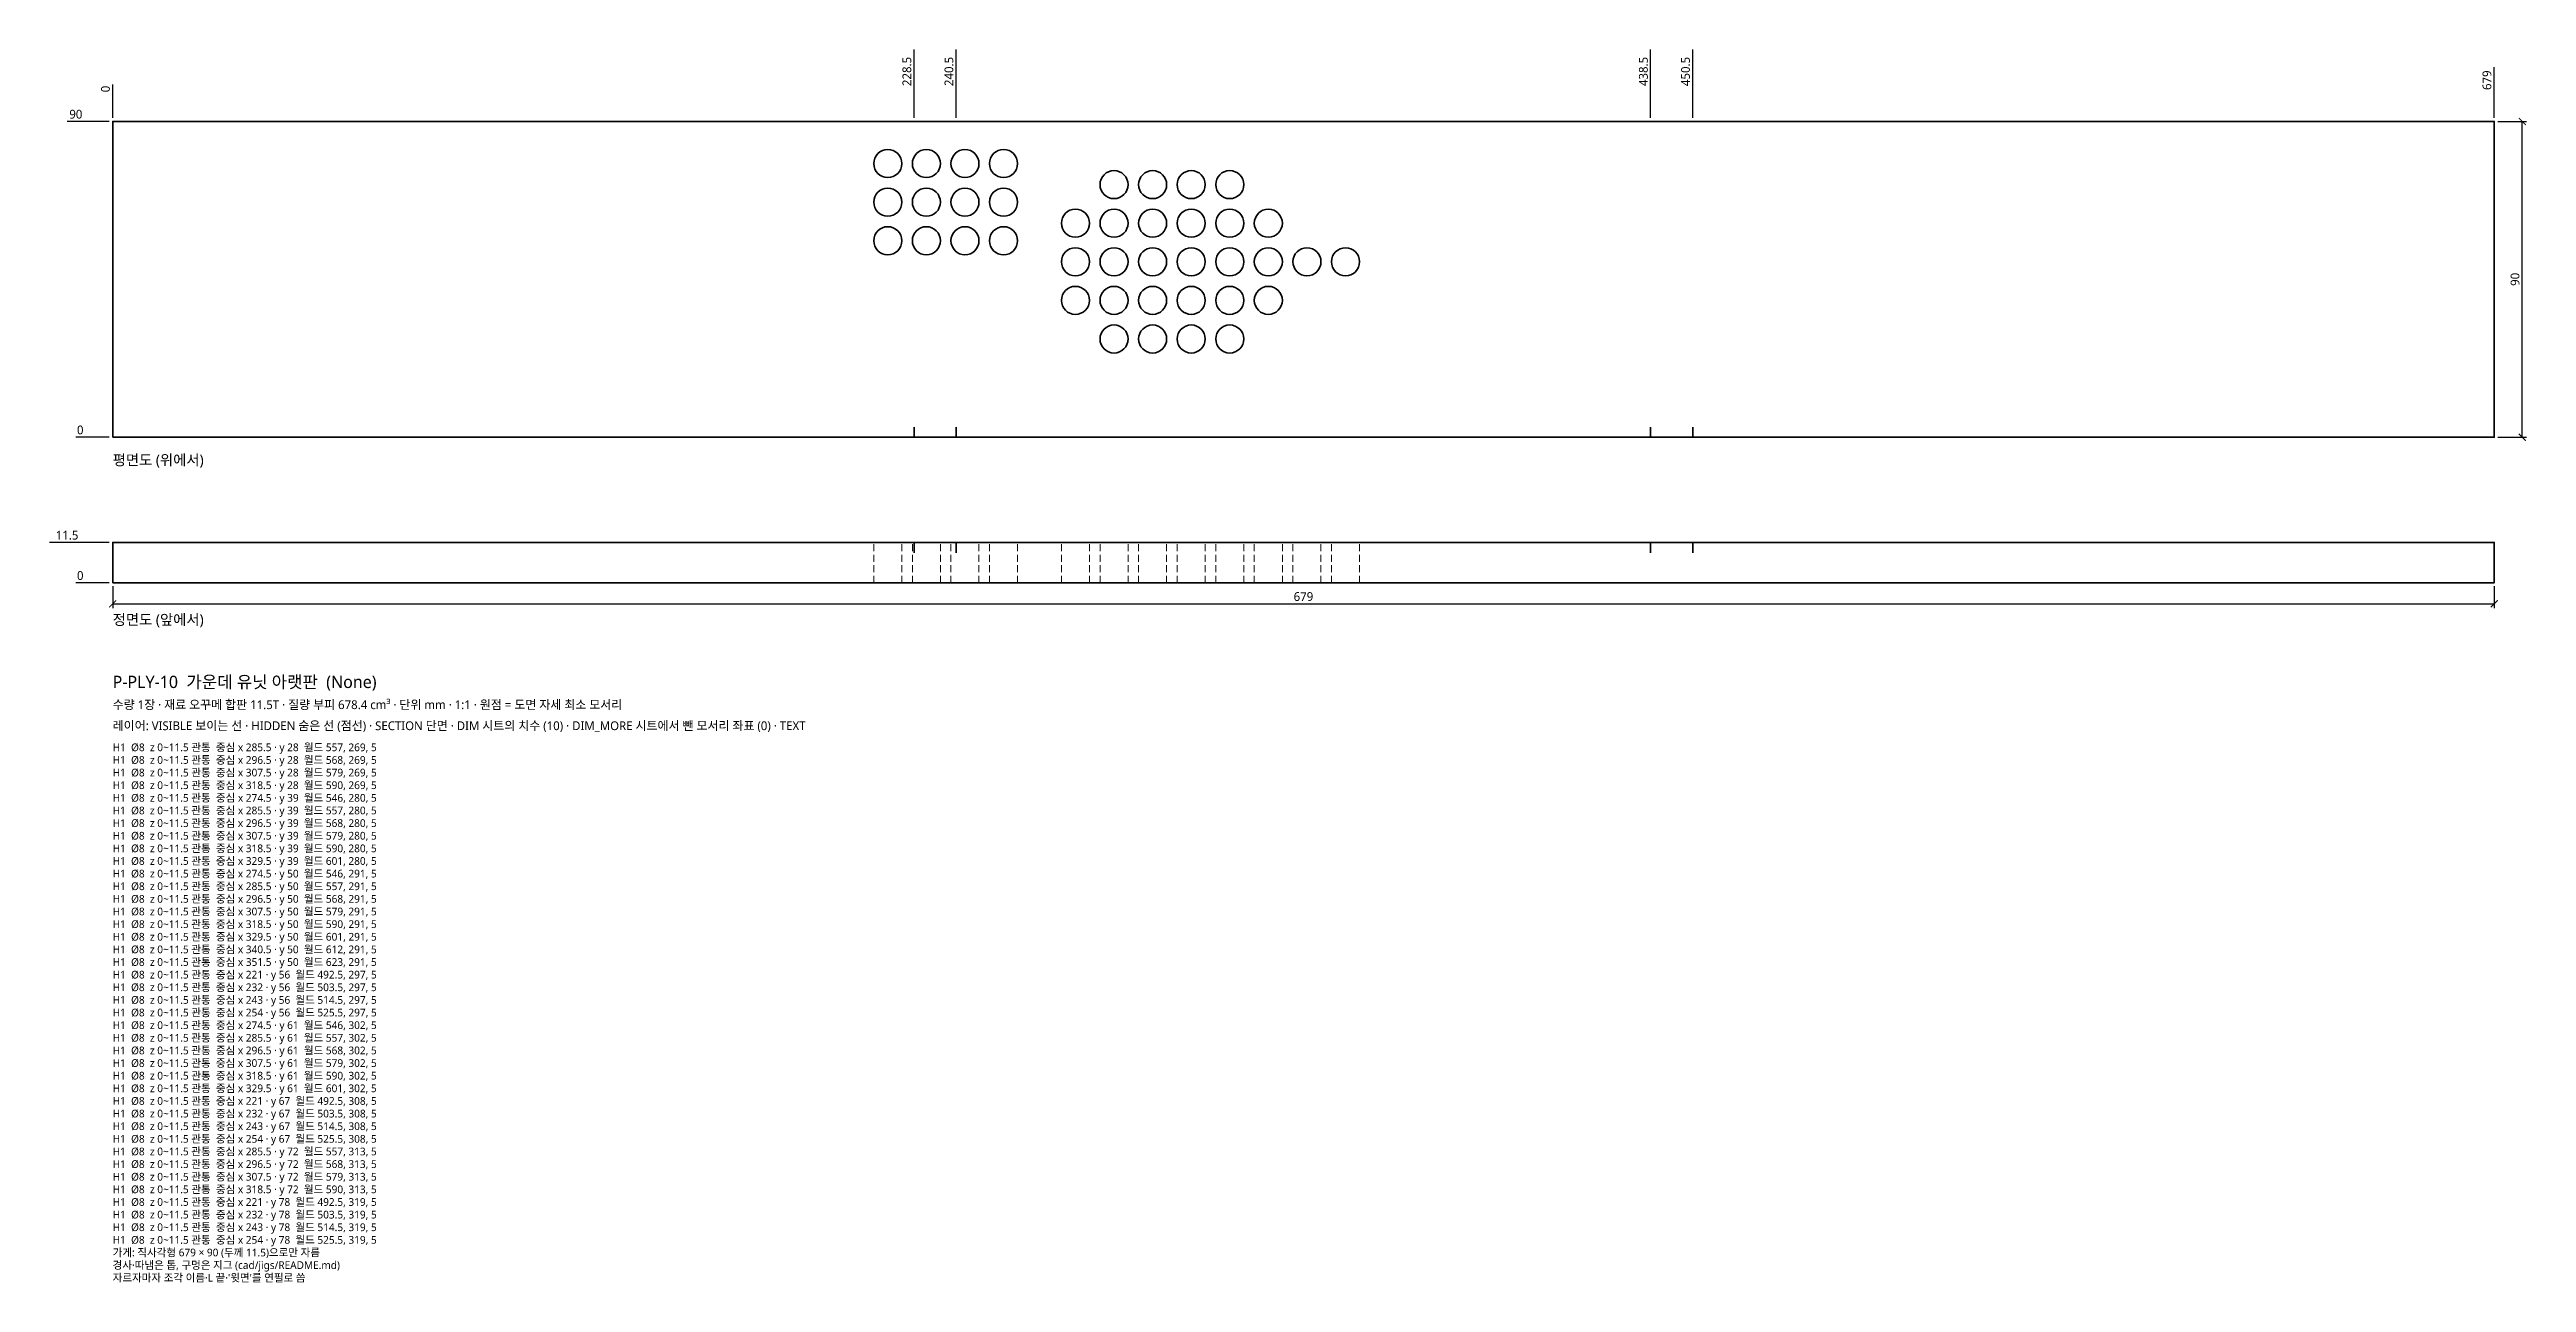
# Model space of a CAD drawing. Header units: millimetres. Extents: x -739 to 1518, y -199 to 152.
# Drawn here: x -18 to 688, y -199 to 152 of the extents above; entities that cross this region are included whole.
import ezdxf

# ---------------------------------------------------------------- set-up
doc = ezdxf.new("R2010")
doc.units = ezdxf.units.MM
doc.linetypes.add('HIDDEN', pattern=[3, 2, -1])
for name, color, linetype, lineweight in [('DIM', 4, 'CONTINUOUS', 13), ('HIDDEN', 8, 'HIDDEN', 18), ('TEXT', 7, 'CONTINUOUS', 18), ('VISIBLE', 7, 'CONTINUOUS', 35)]:
    doc.layers.add(name, color=color, linetype=linetype, lineweight=lineweight)
doc.styles.add('KR', font='malgun.ttf')
doc.dimstyles.new('TOCCATA', dxfattribs={"dimtxt": 2.5, "dimasz": 2, "dimexe": 1.2, "dimexo": 1, "dimgap": 0.8, "dimtad": 1, "dimdsep": 46, "dimtxsty": 'KR', "dimblk": 'ARCHTICK', "dimcen": 2.5, "dimazin": 3, "dimtfac": 0.5, "dimtmove": 2, "dimatfit": 3})

# ---------------------------------------------------------------- blocks, each defined once
blk = doc.blocks.new('_ARCHTICK')
at = {"color": 0, "linetype": 'BYBLOCK', "const_width": 0.15}
blk.add_lwpolyline([(-0.5, -0.5), (0.5, 0.5)], dxfattribs=at)

msp = doc.modelspace()

# ---------------------------------------------------------------- linework, layer by layer
at = {"layer": 'HIDDEN'}
for points in [[(217, 0), (217, 11.5)], [(225, 0), (225, 11.5)], [(228, 0), (228, 11.5)], [(236, 0), (236, 11.5)], [(239, 0), (239, 11.5)], [(247, 0), (247, 11.5)], [(250, 0), (250, 11.5)], [(258, 0), (258, 11.5)], [(270.5, 0), (270.5, 11.5)], [(278.5, 0), (278.5, 11.5)], [(281.5, 0), (281.5, 11.5)], [(289.5, 0), (289.5, 11.5)], [(292.5, 0), (292.5, 11.5)], [(300.5, 0), (300.5, 11.5)], [(303.5, 0), (303.5, 11.5)], [(311.5, 0), (311.5, 11.5)], [(314.5, 0), (314.5, 11.5)], [(322.5, 0), (322.5, 11.5)], [(325.5, 0), (325.5, 11.5)], [(333.5, 0), (333.5, 11.5)], [(336.5, 0), (336.5, 11.5)], [(344.5, 0), (344.5, 11.5)], [(347.5, 0), (347.5, 11.5)], [(355.5, 0), (355.5, 11.5)]]:
    msp.add_lwpolyline(points, dxfattribs=at)
at = {"layer": 'VISIBLE'}
for points in [[(0, 41.5), (0, 131.5), (679, 131.5), (679, 41.5), (0, 41.5)], [(228.5, 41.5), (228.5, 44.39)], [(240.5, 41.5), (240.5, 44.39)], [(438.5, 41.5), (438.5, 44.39)], [(450.5, 41.5), (450.5, 44.39)], [(0, 0), (0, 11.5), (679, 11.5), (679, 0), (0, 0)], [(228.5, 8.5), (228.5, 11.5)], [(240.5, 8.5), (240.5, 11.5)], [(438.5, 8.5), (438.5, 11.5)], [(450.5, 8.5), (450.5, 11.5)]]:
    msp.add_lwpolyline(points, dxfattribs=at)
for centre in [(221, 119.5), (232, 119.5), (243, 119.5), (254, 119.5), (285.5, 113.5), (296.5, 113.5), (307.5, 113.5), (318.5, 113.5), (221, 108.5), (232, 108.5), (243, 108.5), (254, 108.5), (274.5, 102.5), (285.5, 102.5), (296.5, 102.5), (307.5, 102.5), (318.5, 102.5), (329.5, 102.5), (221, 97.5), (232, 97.5), (243, 97.5), (254, 97.5), (274.5, 91.5), (285.5, 91.5), (296.5, 91.5), (307.5, 91.5), (318.5, 91.5), (329.5, 91.5), (340.5, 91.5), (351.5, 91.5), (274.5, 80.5), (285.5, 80.5), (296.5, 80.5), (307.5, 80.5), (318.5, 80.5), (329.5, 80.5), (285.5, 69.5), (296.5, 69.5), (307.5, 69.5), (318.5, 69.5)]:
    msp.add_circle(centre, 4, dxfattribs=at)

# ---------------------------------------------------------------- texts
at = {"layer": 'TEXT', "style": 'KR'}
for s, height, p in [('평면도 (위에서)', 3, (0, 33.5)), ('정면도 (앞에서)', 3, (0, -12)), ('P-PLY-10  가운데 유닛 아랫판  (None)', 3.5, (0, -30)), ('수량 1장 · 재료 오꾸메 합판 11.5T · 질량 부피 678.4 cm³ · 단위 mm · 1:1 · 원점 = 도면 자세 최소 모서리', 2.5, (0, -36)), ('레이어: VISIBLE 보이는 선 · HIDDEN 숨은 선 (점선) · SECTION 단면 · DIM 시트의 치수 (10) · DIM_MORE 시트에서 뺀 모서리 좌표 (0) · TEXT', 2.5, (0, -42)), ('H1  Ø8  z 0~11.5 관통  중심 x 285.5 · y 28  월드 557, 269, 5', 2.2, (0, -48)), ('H1  Ø8  z 0~11.5 관통  중심 x 296.5 · y 28  월드 568, 269, 5', 2.2, (0, -51.6)), ('H1  Ø8  z 0~11.5 관통  중심 x 307.5 · y 28  월드 579, 269, 5', 2.2, (0, -55.2)), ('H1  Ø8  z 0~11.5 관통  중심 x 318.5 · y 28  월드 590, 269, 5', 2.2, (0, -58.8)), ('H1  Ø8  z 0~11.5 관통  중심 x 274.5 · y 39  월드 546, 280, 5', 2.2, (0, -62.4)), ('H1  Ø8  z 0~11.5 관통  중심 x 285.5 · y 39  월드 557, 280, 5', 2.2, (0, -66)), ('H1  Ø8  z 0~11.5 관통  중심 x 296.5 · y 39  월드 568, 280, 5', 2.2, (0, -69.6)), ('H1  Ø8  z 0~11.5 관통  중심 x 307.5 · y 39  월드 579, 280, 5', 2.2, (0, -73.2)), ('H1  Ø8  z 0~11.5 관통  중심 x 318.5 · y 39  월드 590, 280, 5', 2.2, (0, -76.8)), ('H1  Ø8  z 0~11.5 관통  중심 x 329.5 · y 39  월드 601, 280, 5', 2.2, (0, -80.4)), ('H1  Ø8  z 0~11.5 관통  중심 x 274.5 · y 50  월드 546, 291, 5', 2.2, (0, -84)), ('H1  Ø8  z 0~11.5 관통  중심 x 285.5 · y 50  월드 557, 291, 5', 2.2, (0, -87.6)), ('H1  Ø8  z 0~11.5 관통  중심 x 296.5 · y 50  월드 568, 291, 5', 2.2, (0, -91.2)), ('H1  Ø8  z 0~11.5 관통  중심 x 307.5 · y 50  월드 579, 291, 5', 2.2, (0, -94.8)), ('H1  Ø8  z 0~11.5 관통  중심 x 318.5 · y 50  월드 590, 291, 5', 2.2, (0, -98.4)), ('H1  Ø8  z 0~11.5 관통  중심 x 329.5 · y 50  월드 601, 291, 5', 2.2, (0, -102)), ('H1  Ø8  z 0~11.5 관통  중심 x 340.5 · y 50  월드 612, 291, 5', 2.2, (0, -105.6)), ('H1  Ø8  z 0~11.5 관통  중심 x 351.5 · y 50  월드 623, 291, 5', 2.2, (0, -109.2)), ('H1  Ø8  z 0~11.5 관통  중심 x 221 · y 56  월드 492.5, 297, 5', 2.2, (0, -112.8)), ('H1  Ø8  z 0~11.5 관통  중심 x 232 · y 56  월드 503.5, 297, 5', 2.2, (0, -116.4)), ('H1  Ø8  z 0~11.5 관통  중심 x 243 · y 56  월드 514.5, 297, 5', 2.2, (0, -120)), ('H1  Ø8  z 0~11.5 관통  중심 x 254 · y 56  월드 525.5, 297, 5', 2.2, (0, -123.6)), ('H1  Ø8  z 0~11.5 관통  중심 x 274.5 · y 61  월드 546, 302, 5', 2.2, (0, -127.2)), ('H1  Ø8  z 0~11.5 관통  중심 x 285.5 · y 61  월드 557, 302, 5', 2.2, (0, -130.8)), ('H1  Ø8  z 0~11.5 관통  중심 x 296.5 · y 61  월드 568, 302, 5', 2.2, (0, -134.4)), ('H1  Ø8  z 0~11.5 관통  중심 x 307.5 · y 61  월드 579, 302, 5', 2.2, (0, -138)), ('H1  Ø8  z 0~11.5 관통  중심 x 318.5 · y 61  월드 590, 302, 5', 2.2, (0, -141.6)), ('H1  Ø8  z 0~11.5 관통  중심 x 329.5 · y 61  월드 601, 302, 5', 2.2, (0, -145.2)), ('H1  Ø8  z 0~11.5 관통  중심 x 221 · y 67  월드 492.5, 308, 5', 2.2, (0, -148.8)), ('H1  Ø8  z 0~11.5 관통  중심 x 232 · y 67  월드 503.5, 308, 5', 2.2, (0, -152.4)), ('H1  Ø8  z 0~11.5 관통  중심 x 243 · y 67  월드 514.5, 308, 5', 2.2, (0, -156)), ('H1  Ø8  z 0~11.5 관통  중심 x 254 · y 67  월드 525.5, 308, 5', 2.2, (0, -159.6)), ('H1  Ø8  z 0~11.5 관통  중심 x 285.5 · y 72  월드 557, 313, 5', 2.2, (0, -163.2)), ('H1  Ø8  z 0~11.5 관통  중심 x 296.5 · y 72  월드 568, 313, 5', 2.2, (0, -166.8)), ('H1  Ø8  z 0~11.5 관통  중심 x 307.5 · y 72  월드 579, 313, 5', 2.2, (0, -170.4)), ('H1  Ø8  z 0~11.5 관통  중심 x 318.5 · y 72  월드 590, 313, 5', 2.2, (0, -174)), ('H1  Ø8  z 0~11.5 관통  중심 x 221 · y 78  월드 492.5, 319, 5', 2.2, (0, -177.6)), ('H1  Ø8  z 0~11.5 관통  중심 x 232 · y 78  월드 503.5, 319, 5', 2.2, (0, -181.2)), ('H1  Ø8  z 0~11.5 관통  중심 x 243 · y 78  월드 514.5, 319, 5', 2.2, (0, -184.8)), ('가게: 직사각형 679 × 90 (두께 11.5)으로만 자름', 2.2, (0, -192)), ('H1  Ø8  z 0~11.5 관통  중심 x 254 · y 78  월드 525.5, 319, 5', 2.2, (0, -188.4)), ("자르자마자 조각 이름·L 끝·'윗면'를 연필로 씀", 2.2, (0, -199.2)), ('경사·따냄은 톱, 구멍은 지그 (cad/jigs/README.md)', 2.2, (0, -195.6))]:
    msp.add_text(s, height=height, dxfattribs=at).set_placement(p)

# ---------------------------------------------------------------- dimensions: what is measured, and where the dimension line sits
at = {"layer": 'DIM'}
for feature_location, offset, dtype, origin in [((228.5, 131.5), (0, 8), 1, (0, 41.5)), ((240.5, 131.5), (0, 8), 1, (0, 41.5)), ((438.5, 131.5), (0, 8), 1, (0, 41.5)), ((450.5, 131.5), (0, 8), 1, (0, 41.5)), ((0, 131.5), (0, 8), 1, (0, 41.5)), ((679, 131.5), (0, 8), 1, (0, 41.5)), ((0, 131.5), (-8, 0), 0, (0, 41.5)), ((0, 41.5), (-8, 0), 0, (0, 41.5)), ((0, 11.5), (-8, 0), 0, (0, 0)), ((0, 0), (-8, 0), 0, (0, 0))]:
    msp.add_ordinate_dim(feature_location=feature_location, offset=offset, dtype=dtype, origin=origin, dimstyle='TOCCATA', dxfattribs=at).render()
msp.add_linear_dim(base=(687, 41.5), p1=(679, 41.5), p2=(679, 131.5), angle=90, dimstyle='TOCCATA', dxfattribs=at).render()
msp.add_linear_dim(base=(0, -6), p1=(0, 0), p2=(679, 0), dimstyle='TOCCATA', dxfattribs=at).render()

doc.saveas('drawing.dxf')
